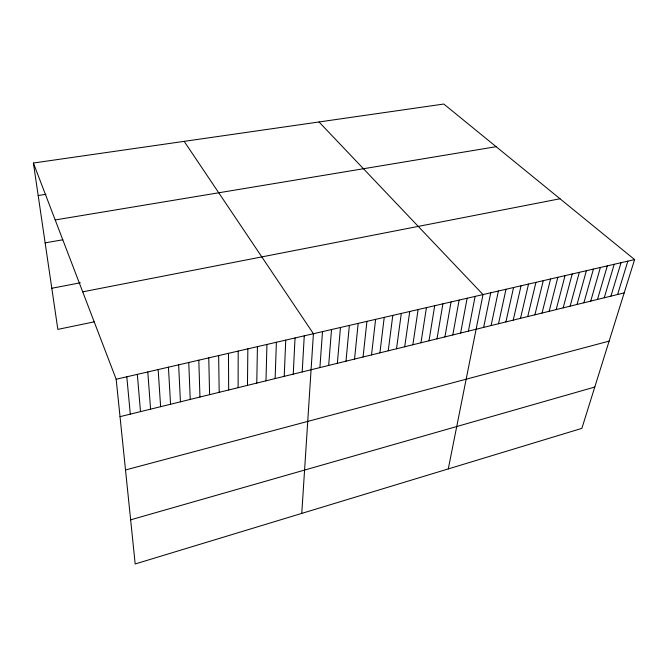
<?xml version="1.0" encoding="UTF-8"?>
<svg xmlns="http://www.w3.org/2000/svg" width="668" height="668" viewBox="0 0 668 668"><rect width="100%" height="100%" fill="white"/><g stroke="black" fill="none" stroke-linecap="round" stroke-linejoin="round"><path stroke-width="1" d="M238.109 387.665L238.192 351.084M247.469 385.369L247.853 348.855M256.762 383.09L257.439 346.642M265.981 380.827L266.941 344.446M275.132 378.581L276.377 342.266M284.217 376.351L285.745 340.104M293.244 374.138L295.039 337.958M302.195 371.934L304.266 335.829M301.769 513.4L313.417 333.716L184.176 141.349M319.905 367.592L322.502 331.62M328.664 365.438L331.52 329.541M337.357 363.3L340.471 327.47M345.991 361.188L349.347 325.425M354.558 359.083L358.165 323.387M363.066 356.996L366.924 321.366M371.517 354.917L375.608 319.362M379.908 352.863L384.234 317.367M388.233 350.817L392.801 315.388M396.508 348.779L401.301 313.426M404.716 346.767L409.734 311.48M412.874 344.763L418.118 309.551M420.974 342.776L426.434 307.631M429.015 340.805L434.693 305.719M436.997 338.843L442.892 303.831M444.93 336.897L451.034 301.953M452.812 334.96L459.116 300.082M460.628 333.04L467.141 298.229M468.402 331.136L475.115 296.392M448.286 468.919L483.022 294.563L319.02 121.968M483.64 327.395L490.738 292.784M491.105 325.558L498.395 291.014M498.528 323.738L506.002 289.261M505.901 321.926L513.558 287.516M513.224 320.131L521.065 285.779M520.506 318.344L528.522 284.059M527.728 316.565L535.928 282.355M534.909 314.803L543.276 280.652M542.049 313.058L550.582 278.965M549.138 311.313L557.838 277.295M556.177 309.585L565.053 275.625M563.174 307.864L572.209 273.972M570.13 306.161L579.323 272.335M577.035 304.466L586.395 270.699M583.907 302.779L593.418 269.079M590.729 301.101L600.39 267.467M597.501 299.439L607.321 265.872M604.239 297.786L614.209 264.277M610.928 296.141L621.048 262.699M617.583 294.513L627.845 261.13M634.6 259.576L581.87 428.363L135.186 563.967L116.174 379.249L33.4 163.025L443.803 104.033L634.6 259.576L116.174 379.249M130.644 519.829L594.779 387.039M125.517 469.963L609.124 341.114M120.031 416.657L624.196 292.885M94.105 321.867L57.849 329.382L33.4 163.025M82.707 291.832L560.009 198.763M51.803 288.259L80.327 282.806M45.132 242.86L62.792 239.787M55.193 219.956L496.14 146.693M38.176 195.524L45.933 194.313M126.803 376.794L130.293 414.135M137.332 374.364L140.48 411.638M147.787 371.951L150.584 409.158M158.157 369.554L160.612 406.695M168.436 367.183L170.557 404.249M178.64 364.828L180.435 401.827M188.76 362.49L190.23 399.422M198.805 360.177L199.949 397.034M208.767 357.873L209.602 394.671M218.653 355.593L219.179 392.316M228.464 353.33L228.681 389.987"/></g></svg>
